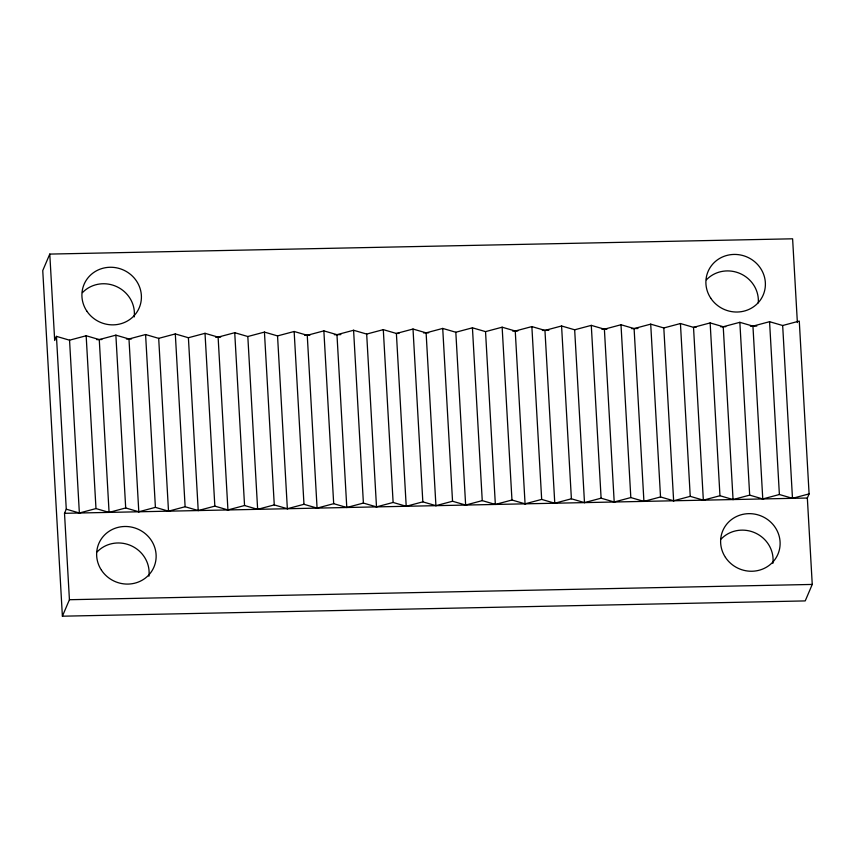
<?xml version="1.0" encoding="UTF-8"?>
<svg xmlns="http://www.w3.org/2000/svg" width="855" height="855" viewBox="0 0 855 855"><rect width="100%" height="100%" fill="white"/><g stroke="black" fill="none" stroke-linecap="round" stroke-linejoin="round"><path stroke-width="1.28" d="M49.782 254.085L42.75 270.565L62.394 616.198L805.218 600.915L812.25 584.435L807.344 498.027L809.097 493.901L799.275 321.085L782.667 325.509L769.564 321.694L752.945 326.129L739.853 322.314L723.234 326.738L710.142 322.923L693.523 327.347L680.43 323.532L663.811 327.957L650.708 324.141L634.1 328.566L620.997 324.75L604.389 329.186L591.286 325.37L574.667 329.795L561.575 325.979L544.956 330.404L531.863 326.589L515.244 331.013L502.142 327.198L485.533 331.622L472.43 327.807L455.822 332.242L442.719 328.427L426.111 332.852L413.008 329.036L396.389 333.461L383.297 329.645L366.677 334.07L353.585 330.254L336.966 334.679L323.863 330.864L307.255 335.299L294.152 331.484L277.544 335.908L264.441 332.093L247.822 336.517L234.73 332.702L218.111 337.127L205.018 333.311L188.399 337.736L175.307 333.92L158.688 338.356L145.585 334.54L128.977 338.965L115.874 335.149L99.266 339.574L86.163 335.759L69.544 340.183L56.451 336.368L54.688 340.493L49.782 254.085L792.606 238.802L797.373 322.549M62.394 616.198L69.426 599.718L64.51 513.31L66.273 509.185L56.451 336.368M66.273 509.185L79.365 513L95.984 508.575L109.077 512.391L125.696 507.966L138.799 511.782L155.407 507.357L168.51 511.172L185.118 506.737L198.221 510.553L214.84 506.128L227.932 509.943L244.551 505.519L257.644 509.334L274.263 504.91L287.355 508.725L303.974 504.3L317.077 508.116L333.685 503.68L346.788 507.496L363.396 503.071L376.499 506.887L393.118 502.462L406.211 506.278L422.83 501.853L435.922 505.668L452.541 501.244L465.644 505.059L482.252 500.624L495.355 504.439L511.963 500.015L525.066 503.83L541.675 499.406L554.777 503.221L571.397 498.796L584.489 502.612L601.108 498.187L614.2 502.003L630.819 497.567L643.922 501.383L660.53 496.958L673.633 500.774L690.242 496.349L703.344 500.164L719.963 495.74L733.056 499.555L749.675 495.13L762.767 498.946L779.386 494.511L792.478 498.326L809.097 493.901M96.679 339.627L101.841 339.521M126.39 339.018L131.563 338.911M215.535 337.18L220.697 337.073M304.669 335.352L309.841 335.246M334.38 334.733L340.846 334.604M398.975 333.407L396.389 333.461L406.211 506.278M423.524 332.905L428.686 332.798M512.658 331.067L517.831 330.96M542.369 330.458L548.835 330.329M601.802 329.239L606.965 329.132M631.514 328.619L637.969 328.491M696.109 327.294L693.523 327.347L703.344 500.164M720.658 326.792L725.82 326.685M750.369 326.183L756.825 326.044M64.51 513.31L807.344 498.027M69.426 599.718L812.25 584.435M782.667 325.509L792.478 498.326M769.564 321.694L779.386 494.511M752.945 326.129L762.767 498.946M739.853 322.314L749.675 495.13M723.234 326.738L733.056 499.555M710.142 322.923L719.963 495.74M680.43 323.532L690.242 496.349M663.811 327.957L673.633 500.774M650.708 324.141L660.53 496.958M634.1 328.566L643.922 501.383M620.997 324.75L630.819 497.567M604.389 329.186L614.2 502.003M591.286 325.37L601.108 498.187M574.667 329.795L584.489 502.612M561.575 325.979L571.397 498.796M544.956 330.404L554.777 503.221M531.863 326.589L541.675 499.406M515.244 331.013L525.066 503.83M502.142 327.198L511.963 500.015M485.533 331.622L495.355 504.439M472.43 327.807L482.252 500.624M455.822 332.242L465.644 505.059M442.719 328.427L452.541 501.244M426.111 332.852L435.922 505.668M413.008 329.036L422.83 501.853M383.297 329.645L393.118 502.462M366.677 334.07L376.499 506.887M353.585 330.254L363.396 503.071M336.966 334.679L346.788 507.496M323.863 330.864L333.685 503.68M307.255 335.299L317.077 508.116M294.152 331.484L303.974 504.3M277.544 335.908L287.355 508.725M264.441 332.093L274.263 504.91M247.822 336.517L257.644 509.334M234.73 332.702L244.551 505.519M218.111 337.127L227.932 509.943M205.018 333.311L214.84 506.128M188.399 337.736L198.221 510.553M175.307 333.92L185.118 506.737M158.688 338.356L168.51 511.172M145.585 334.54L155.407 507.357M128.977 338.965L138.799 511.782M115.874 335.149L125.696 507.966M99.266 339.574L109.077 512.391M86.163 335.759L95.984 508.575M69.544 340.183L79.365 513M706.444 279.777A29.968 28.589 23.1 0 1 740.28 273.611A29.968 28.589 23.1 0 1 758.278 302.862M721.171 539.003A29.968 28.589 23.1 0 1 755.606 533.103A29.968 28.589 23.1 0 1 772.877 563.338M97.192 551.838A29.968 28.589 23.1 0 1 131.627 545.939A29.968 28.589 23.1 0 1 148.909 576.185M82.465 292.613A29.968 28.589 23.1 0 1 116.9 286.724A29.968 28.589 23.1 0 1 134.182 316.959M725.457 557.385A29.968 28.589 23.1 0 0 776.917 556.327A29.968 28.589 23.1 0 0 748.734 513.652A29.968 28.589 23.1 0 0 725.457 557.385M101.478 570.221A29.968 28.589 23.1 0 0 152.938 569.163A29.968 28.589 23.1 0 0 124.755 526.488A29.968 28.589 23.1 0 0 101.478 570.221M710.729 298.16A29.968 28.589 23.1 0 0 762.19 297.102A29.968 28.589 23.1 0 0 734.007 254.427A29.968 28.589 23.1 0 0 710.729 298.16M86.75 310.996A29.968 28.589 23.1 0 0 138.211 309.938A29.968 28.589 23.1 0 0 110.028 267.262A29.968 28.589 23.1 0 0 86.75 310.996"/></g></svg>
